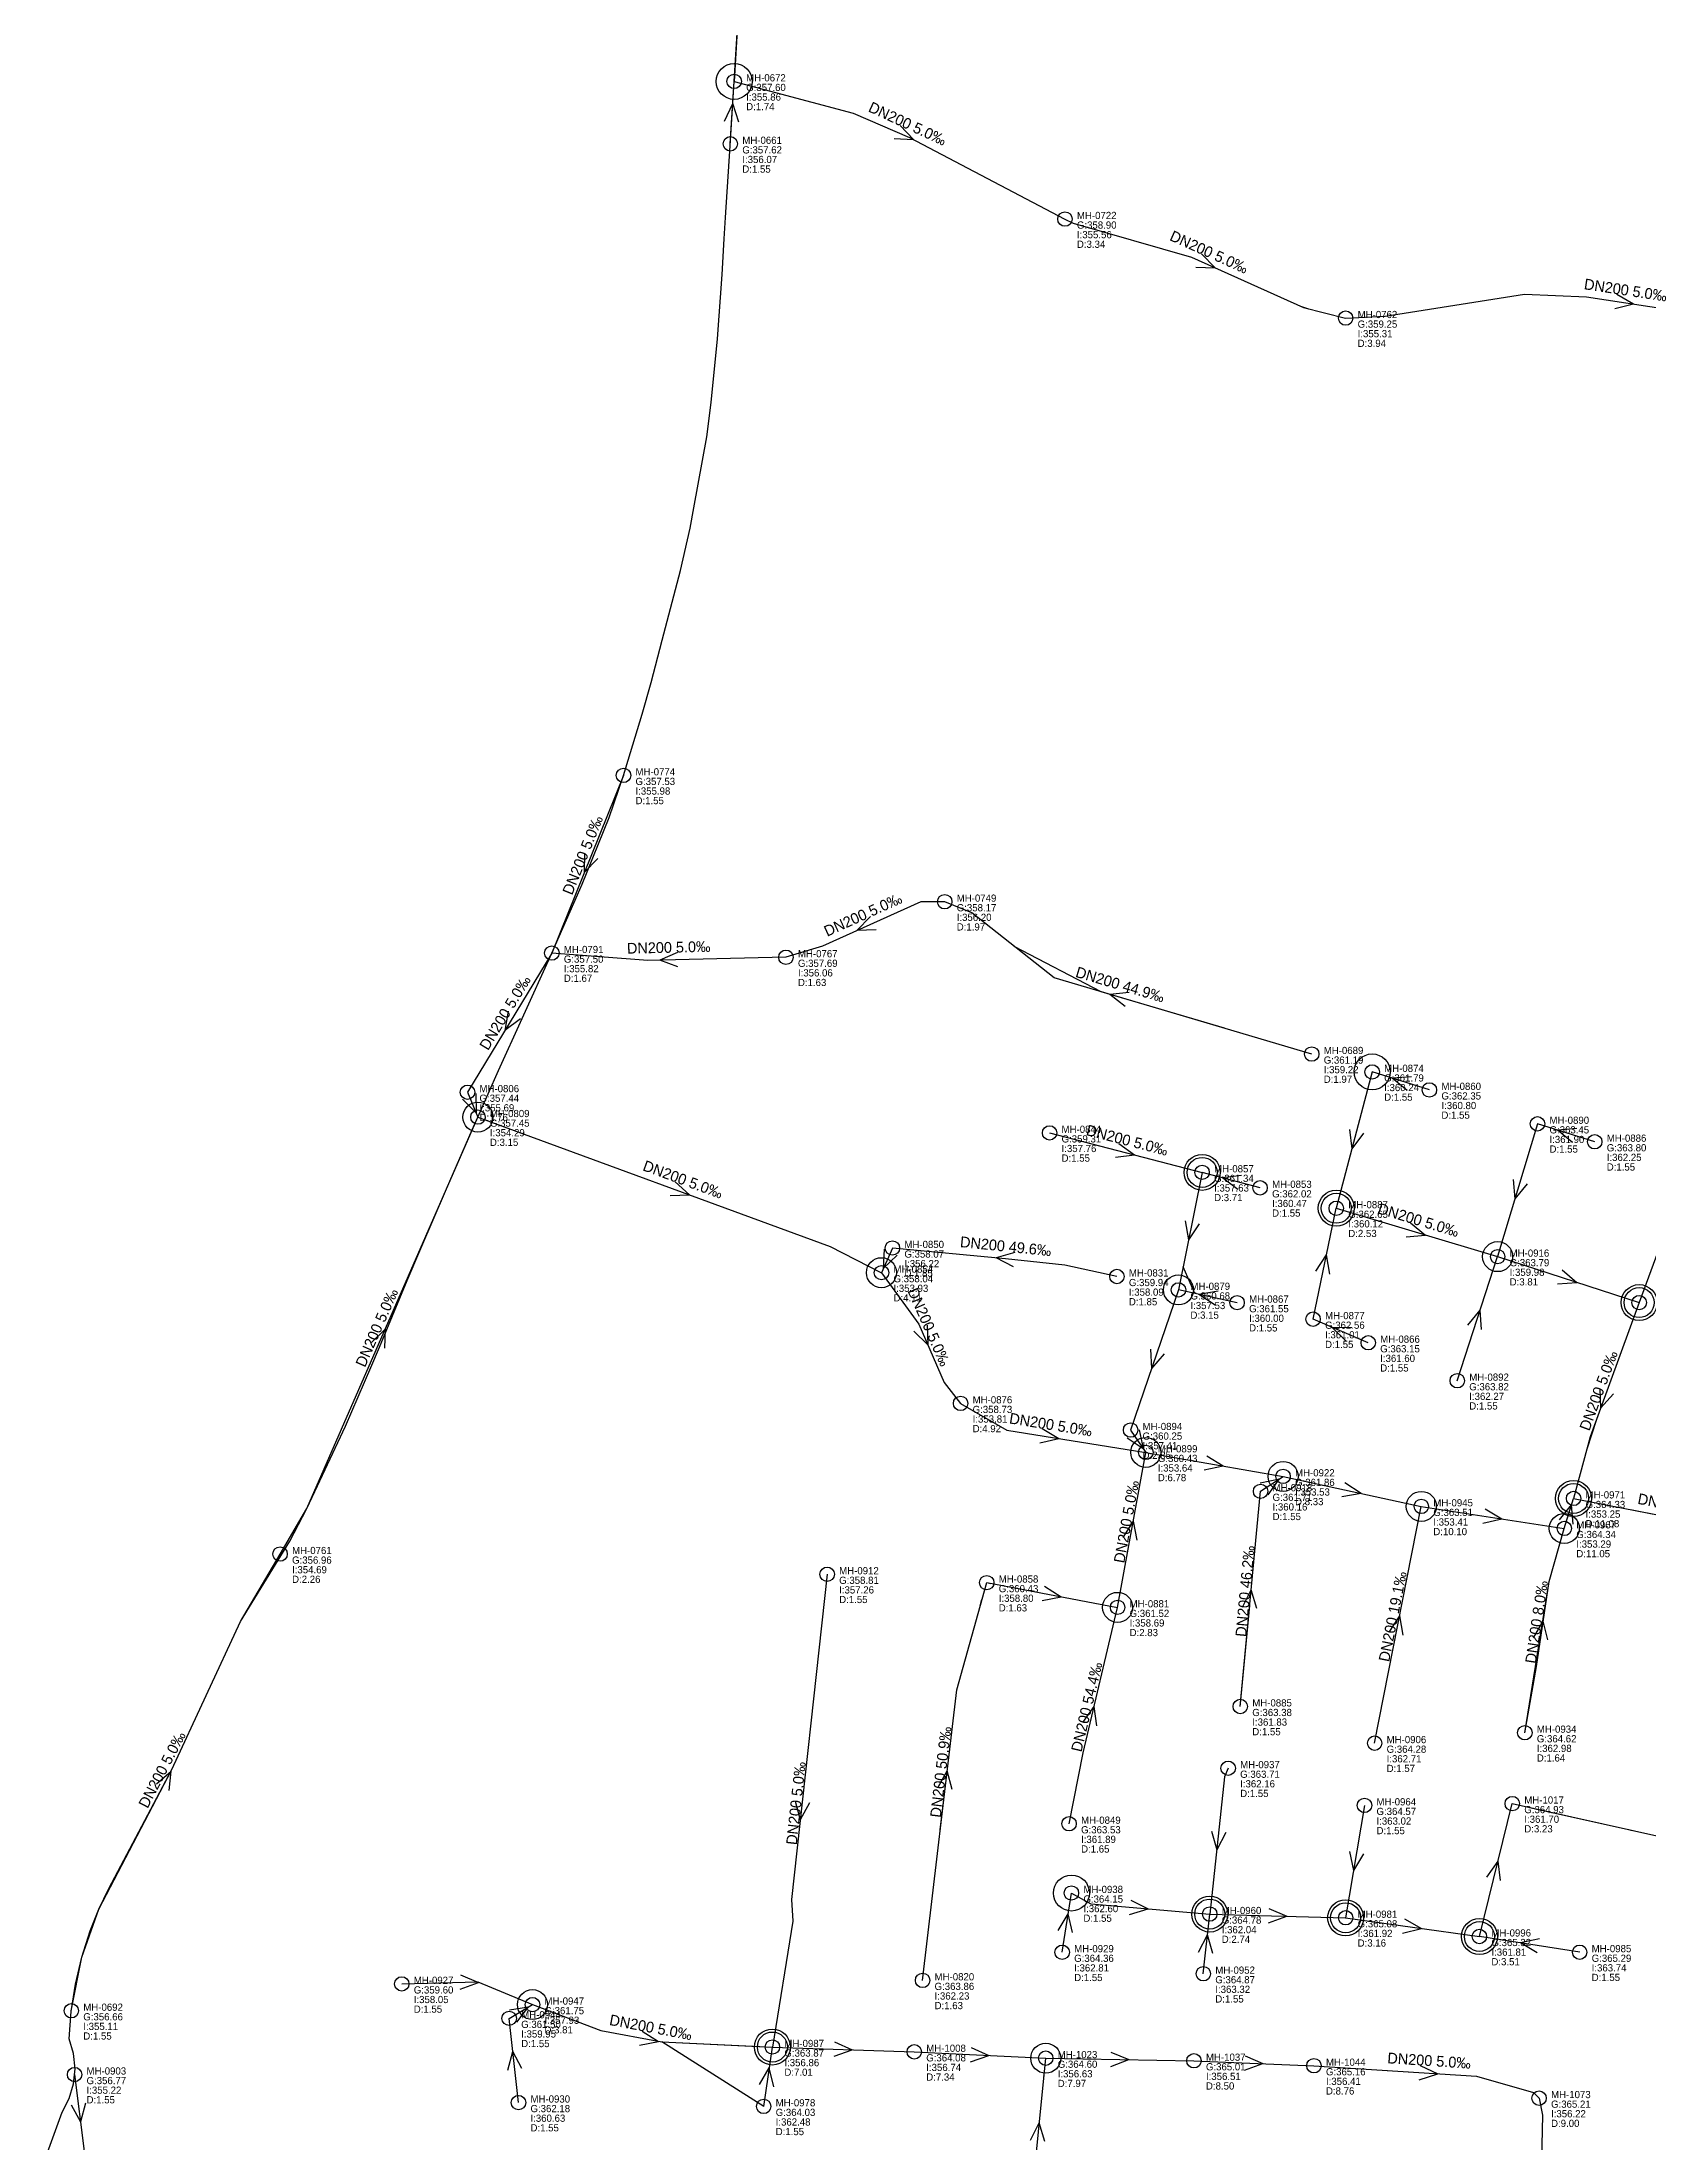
# Model space of a CAD drawing. Header units: metres. Extents: x 449901 to 451990, y 2566737 to 2570846.
# Drawn here: x 449942.9 to 450210.7, y 2568973.8 to 2569323.8 of the extents above; entities that cross this region are included whole.
import ezdxf
from ezdxf.enums import TextEntityAlignment as Align

# ---------------------------------------------------------------- set-up
doc = ezdxf.new("R2010")
doc.units = ezdxf.units.M
for name, color, linetype in [('SEW-CATCHMENT', 4, 'Continuous'), ('SEW-DROP', 6, 'Continuous'), ('SEW-LABEL', 2, 'Continuous'), ('SEW-MH', 7, 'Continuous'), ('SEW-MH-LABEL', 8, 'Continuous'), ('SEW-PIPE-DN200', 3, 'Continuous'), ('SEW-RIDER', 8, 'Continuous'), ('SEW-SWEPT-CH', 6, 'Continuous')]:
    doc.layers.add(name, color=color, linetype=linetype)

msp = doc.modelspace()

# ---------------------------------------------------------------- linework, layer by layer
at = {"layer": 'SEW-CATCHMENT'}
msp.add_lwpolyline([(449942.95, 2568969.59), (449946.28, 2568978.78), (449947.48, 2568981.02), (449948.22, 2568983.46), (449948.47, 2568985.99), (449948.22, 2568988.52), (449947.48, 2568990.96), (449947.82, 2568995.55), (449948.51, 2569000.11), (449949.57, 2569004.6), (449950.97, 2569008.99), (449952.41, 2569012.57), (449954.08, 2569016.04), (449964.6, 2569035.87), (449976.05, 2569060.53), (449977.99, 2569063.7), (449984.24, 2569073.94), (449987.08, 2569079.4), (449988.4, 2569082.22), (449993.5, 2569093.08), (449997.75, 2569102.89), (449999.17, 2569106.29), (450003.81, 2569117.35), (450006.09, 2569122.73), (450010.34, 2569132.63), (450014.65, 2569142.5), (450015.59, 2569144.61), (450019.03, 2569152.35), (450022.95, 2569161.04), (450027.91, 2569171.95), (450032.2, 2569181.63), (450032.94, 2569183.45), (450037.44, 2569194.57), (450039.85, 2569201.56), (450042.95, 2569211.77), (450044.44, 2569217.06), (450046.3, 2569224.09), (450049.35, 2569235.7), (450050.96, 2569242.78), (450051.57, 2569246.16), (450053.71, 2569257.97), (450054.46, 2569263.73), (450055.51, 2569274.35), (450056.28, 2569285.03), (450056.65, 2569291), (450056.87, 2569294.53), (450057.63, 2569306.5), (450058.29, 2569317.23), (450058.95, 2569327.96)], dxfattribs=at)
at = {"layer": 'SEW-DROP'}
for centre in [(450015.59, 2569144.61), (450136.27, 2569135.4), (450158.63, 2569129.42), (450082.84, 2569118.68), (450185.52, 2569121.35), (450185.52, 2569121.35), (450132.33, 2569115.81), (450209.1, 2569113.69), (450126.89, 2569088.73), (450126.89, 2569088.73), (450149.76, 2569084.73), (450172.8, 2569079.73), (450198.17, 2569081.05), (450196.63, 2569076.05), (450122.19, 2569062.9), (450137.54, 2569011.78), (450160.19, 2569011.16), (450182.48, 2569008.04), (450024.68, 2568996.69), (450064.66, 2568989.62), (450064.66, 2568989.62), (450110.21, 2568987.76)]:
    msp.add_circle(centre, 2.5, dxfattribs=at)
at = {"layer": 'SEW-LABEL'}
for p, q in [((450056.68, 2569310.6), (450058.06, 2569313.52)), ((450059.08, 2569310.46), (450058.06, 2569313.52)), ((450085.96, 2569309.89), (450088.18, 2569307.54)), ((450084.95, 2569307.71), (450088.18, 2569307.54)), ((450136.19, 2569288.48), (450138.44, 2569286.15)), ((450135.21, 2569286.28), (450138.44, 2569286.15)), ((450205.39, 2569281.78), (450208.18, 2569280.14)), ((450205.03, 2569279.4), (450208.18, 2569280.14)), ((450033.33, 2569188.59), (450033.32, 2569185.36)), ((450035.55, 2569187.69), (450033.32, 2569185.36)), ((450080.99, 2569178.03), (450078.75, 2569175.7)), ((450081.98, 2569175.84), (450078.75, 2569175.7)), ((450048.87, 2569172.04), (450045.9, 2569170.77)), ((450048.92, 2569169.64), (450045.9, 2569170.77)), ((450124.14, 2569165.37), (450120.92, 2569165.07)), ((450123.45, 2569163.06), (450120.92, 2569165.07)), ((450020.63, 2569162.26), (450020.1, 2569159.07)), ((450022.68, 2569161.01), (450020.1, 2569159.07)), ((450015.24, 2569148.53), (450015.3, 2569145.3)), ((450171.17, 2569151.34), (450167.95, 2569151.09)), ((450170.45, 2569149.05), (450167.95, 2569151.09)), ((450013.03, 2569147.6), (450015.3, 2569145.3)), ((450160.84, 2569142.53), (450161.24, 2569139.33)), ((450163.16, 2569141.92), (450161.24, 2569139.33)), ((450198.72, 2569142.69), (450195.5, 2569142.44)), ((450198, 2569140.4), (450195.5, 2569142.44)), ((450121.81, 2569137.91), (450125.01, 2569138.31)), ((450122.41, 2569140.23), (450125.01, 2569138.31)), ((450142.86, 2569134.88), (450139.65, 2569134.49)), ((450142.24, 2569132.56), (450139.65, 2569134.49)), ((450047.63, 2569131.57), (450050.86, 2569131.66)), ((450048.46, 2569133.82), (450050.86, 2569131.66)), ((450188.12, 2569134.2), (450188.41, 2569130.98)), ((450190.42, 2569133.51), (450188.41, 2569130.98)), ((450133.42, 2569127.31), (450134.01, 2569124.13)), ((450135.77, 2569126.84), (450134.01, 2569124.13)), ((450170.29, 2569124.67), (450173.51, 2569124.95)), ((450170.98, 2569126.97), (450173.51, 2569124.95)), ((450083.26, 2569122.59), (450083.14, 2569119.36)), ((450085.46, 2569121.62), (450083.14, 2569119.36)), ((450105.07, 2569122.03), (450101.96, 2569121.14)), ((450104.83, 2569119.64), (450101.96, 2569121.14)), ((450155.21, 2569118.95), (450157, 2569121.64)), ((450157.56, 2569118.46), (450157, 2569121.64)), ((450195.51, 2569116.84), (450198.73, 2569117.06)), ((450196.25, 2569119.13), (450198.73, 2569117.06)), ((450138.94, 2569115.6), (450135.75, 2569115.06)), ((450138.43, 2569113.25), (450135.75, 2569115.06)), ((450180.55, 2569109.96), (450182.62, 2569112.44)), ((450182.83, 2569109.21), (450182.62, 2569112.44)), ((449997.86, 2569107.07), (450000.17, 2569109.34)), ((450000.06, 2569106.11), (450000.17, 2569109.34)), ((450088.23, 2569108.95), (450090.54, 2569106.68)), ((450090.43, 2569109.91), (450090.54, 2569106.68)), ((450160.26, 2569107.27), (450157.97, 2569109.55)), ((450161.2, 2569109.48), (450157.97, 2569109.55)), ((450127.69, 2569105.93), (450127.86, 2569102.71)), ((450129.96, 2569105.16), (450127.86, 2569102.71)), ((450202.57, 2569099.34), (450202.67, 2569096.11)), ((450204.82, 2569098.51), (450202.67, 2569096.11)), ((450109.62, 2569092.69), (450112.39, 2569091.04)), ((450125.76, 2569092.5), (450126.47, 2569089.35)), ((450109.24, 2569090.32), (450112.39, 2569091.04)), ((450123.78, 2569091.15), (450126.47, 2569089.35)), ((450136.64, 2569085.81), (450139.8, 2569086.47)), ((450137.05, 2569088.17), (450139.8, 2569086.47)), ((450145.97, 2569083.65), (450149.14, 2569084.31)), ((450147.3, 2569081.65), (450149.14, 2569084.31)), ((450160.07, 2569083.72), (450162.75, 2569081.91)), ((450159.56, 2569081.38), (450162.75, 2569081.91)), ((450183.42, 2569079.31), (450186.2, 2569077.66)), ((450195.81, 2569077.47), (450197.84, 2569079.98)), ((450198.1, 2569076.76), (450197.84, 2569079.98)), ((450123.09, 2569074.55), (450124.81, 2569077.29)), ((450125.45, 2569074.12), (450124.81, 2569077.29)), ((450183.05, 2569076.93), (450186.2, 2569077.66)), ((450109.59, 2569064.06), (450112.76, 2569064.68)), ((450110.03, 2569066.42), (450112.76, 2569064.68)), ((450142.98, 2569062.93), (450144.46, 2569065.8)), ((450145.37, 2569062.7), (450144.46, 2569065.8)), ((450167.44, 2569058.76), (450169.2, 2569061.47)), ((450169.8, 2569058.29), (450169.2, 2569061.47)), ((450191.49, 2569057.82), (450193.12, 2569060.61)), ((450193.87, 2569057.47), (450193.12, 2569060.61)), ((450116.41, 2569043.73), (450118.27, 2569046.37)), ((450118.75, 2569043.18), (450118.27, 2569046.37)), ((449962, 2569033.48), (449964.45, 2569035.58)), ((449964.13, 2569032.37), (449964.45, 2569035.58)), ((450092.24, 2569032.81), (450093.78, 2569035.65)), ((450094.62, 2569032.53), (450093.78, 2569035.65)), ((450068.45, 2569030.57), (450069.31, 2569027.46)), ((450070.83, 2569030.31), (450069.31, 2569027.46)), ((450137.83, 2569025.61), (450138.7, 2569022.5)), ((450140.21, 2569025.35), (450138.7, 2569022.5)), ((450160.83, 2569022.2), (450161.52, 2569019.05)), ((450163.19, 2569021.81), (450161.52, 2569019.05)), ((450183.69, 2569017.94), (450185.58, 2569020.57)), ((450186.02, 2569017.37), (450185.58, 2569020.57)), ((450124.18, 2569011.71), (450127.28, 2569012.65)), ((450124.39, 2569014.1), (450127.28, 2569012.65)), ((450147.4, 2569012.71), (450150.37, 2569011.43)), ((450112.31, 2569009.05), (450113.95, 2569011.83)), ((450114.68, 2569008.69), (450113.95, 2569011.83)), ((450147.34, 2569010.31), (450150.37, 2569011.43)), ((450169.68, 2569008.62), (450172.82, 2569009.39)), ((450170.02, 2569010.99), (450172.82, 2569009.39)), ((450135.66, 2569005.45), (450137.17, 2569008.3)), ((450138.04, 2569005.19), (450137.17, 2569008.3)), ((450192.5, 2569007.68), (450189.35, 2569006.96)), ((450192.13, 2569005.31), (450189.35, 2569006.96)), ((450012.7, 2569001.67), (450015.66, 2569000.37)), ((450012.62, 2568999.27), (450015.66, 2569000.37)), ((450020.84, 2568995.82), (450024.03, 2568996.31)), ((450022.06, 2568993.75), (450024.03, 2568996.31)), ((450042.98, 2568992.29), (450045.7, 2568990.56)), ((450020.55, 2568985.76), (450021.41, 2568988.87)), ((450022.93, 2568986.02), (450021.41, 2568988.87)), ((450042.53, 2568989.93), (450045.7, 2568990.56)), ((450074.94, 2568988.07), (450077.98, 2568989.17)), ((450075.02, 2568990.47), (450077.98, 2568989.17)), ((450097.7, 2568987.16), (450100.75, 2568988.21)), ((450097.81, 2568989.56), (450100.75, 2568988.21)), ((450121.04, 2568986.37), (450124.06, 2568987.52)), ((450121.08, 2568988.77), (450124.06, 2568987.52)), ((450143.46, 2568988.18), (450146.41, 2568986.86)), ((450062.53, 2568983.36), (450064.15, 2568986.16)), ((450064.91, 2568983.01), (450064.15, 2568986.16)), ((450143.36, 2568985.78), (450146.41, 2568986.86)), ((450172.46, 2568984.16), (450175.53, 2568985.16)), ((450172.62, 2568986.55), (450175.53, 2568985.16)), ((449947.81, 2568979.98), (449949.38, 2568977.16)), ((449950.19, 2568980.29), (449949.38, 2568977.16)), ((450107.65, 2568974.12), (450109.14, 2568976.99)), ((450110.04, 2568973.88), (450109.14, 2568976.99))]:
    msp.add_line(p, q, dxfattribs=at)
at = {"layer": 'SEW-MH'}
for centre in [(450058.29, 2569317.23), (450057.65, 2569306.82), (450113.41, 2569294.29), (450160.19, 2569277.78), (450039.85, 2569201.56), (450093.38, 2569180.51), (450027.91, 2569171.95), (450066.92, 2569171.25), (450154.54, 2569155.12), (450164.61, 2569152.14), (450013.85, 2569148.76), (450174.15, 2569149.14), (450015.59, 2569144.61), (450110.85, 2569141.98), (450192.16, 2569143.49), (450201.7, 2569140.5), (450136.27, 2569135.4), (450145.93, 2569132.82), (450158.63, 2569129.42), (450084.66, 2569122.79), (450185.52, 2569121.35), (450082.84, 2569118.68), (450122.07, 2569118.04), (450132.33, 2569115.81), (450142.1, 2569113.68), (450209.1, 2569113.69), (450154.76, 2569110.93), (450163.95, 2569107), (450178.79, 2569100.67), (450096.03, 2569096.89), (450124.35, 2569092.45), (450126.89, 2569088.73), (450149.76, 2569084.73), (450146.01, 2569082.24), (450198.17, 2569081.05), (450172.8, 2569079.73), (450196.63, 2569076.05), (449982.62, 2569071.78), (450073.79, 2569068.41), (450100.38, 2569067.02), (450122.19, 2569062.9), (450142.63, 2569046.38), (450165.02, 2569040.26), (450190.05, 2569042), (450140.61, 2569036.09), (450163.33, 2569029.89), (450187.96, 2569030.19), (450114.1, 2569026.83), (450114.49, 2569015.29), (450137.54, 2569011.78), (450160.19, 2569011.16), (450182.48, 2569008.04), (450112.95, 2569005.41), (450199.19, 2569005.42), (450089.69, 2569000.73), (450136.47, 2569001.84), (450002.9, 2569000.14), (449947.83, 2568995.66), (450020.8, 2568994.4), (450024.68, 2568996.69), (450064.66, 2568989.62), (450088.3, 2568988.82), (450110.21, 2568987.76), (450134.91, 2568987.33), (450154.91, 2568986.5), (449948.37, 2568985.03), (450022.35, 2568980.36), (450063.21, 2568979.73), (450192.42, 2568981.1)]:
    msp.add_circle(centre, 1.2, dxfattribs=at)
at = {"layer": 'SEW-PIPE-DN200'}
for points in [[(450060.11, 2569348.49), (450058.29, 2569317.23)], [(450057.65, 2569306.82), (450058.29, 2569317.23)], [(450058.29, 2569317.23), (450078.1, 2569311.94), (450087.52, 2569307.86), (450113.41, 2569294.29)], [(450113.41, 2569294.29), (450114.78, 2569293.58), (450134.5, 2569287.92), (450153.19, 2569279.55), (450160.19, 2569277.78), (450160.19, 2569277.78)], [(450160.19, 2569277.78), (450166.76, 2569278.09), (450189.99, 2569281.75), (450200.31, 2569281.33), (450214.14, 2569279.24), (450253.22, 2569274.6)], [(450039.85, 2569201.56), (450027.91, 2569171.95)], [(450093.38, 2569180.51), (450093.38, 2569180.51), (450089.41, 2569180.51), (450073.01, 2569173.1), (450066.92, 2569171.25), (450066.92, 2569171.25)], [(450154.54, 2569155.12), (450111.64, 2569167.81), (450097.88, 2569178.66), (450093.38, 2569180.51)], [(450027.91, 2569171.95), (450013.85, 2569148.76)], [(450066.92, 2569171.25), (450043.91, 2569170.72), (450027.91, 2569171.95)], [(450164.61, 2569152.14), (450158.63, 2569129.42)], [(450174.15, 2569149.14), (450164.61, 2569152.14)], [(450013.85, 2569148.76), (450015.59, 2569144.61)], [(449982.62, 2569071.78), (449987.08, 2569079.4), (450015.59, 2569144.61)], [(450015.59, 2569144.61), (450074.28, 2569123.07), (450082.84, 2569118.68)], [(450110.85, 2569141.98), (450136.27, 2569135.4)], [(450192.16, 2569143.49), (450185.52, 2569121.35)], [(450201.7, 2569140.5), (450192.16, 2569143.49)], [(450136.27, 2569135.4), (450132.33, 2569115.81)], [(450145.93, 2569132.82), (450136.27, 2569135.4)], [(450216.73, 2569134.36), (450209.1, 2569113.69)], [(450154.76, 2569110.93), (450158.63, 2569129.42)], [(450158.63, 2569129.42), (450185.52, 2569121.35)], [(450084.66, 2569122.79), (450082.84, 2569118.68)], [(450122.07, 2569118.04), (450113.41, 2569119.92), (450103.48, 2569120.98), (450084.66, 2569122.79)], [(450178.79, 2569100.67), (450185.52, 2569121.35)], [(450185.52, 2569121.35), (450209.1, 2569113.69)], [(450082.84, 2569118.68), (450089.05, 2569110.08), (450093.3, 2569100.37), (450096.03, 2569096.89), (450096.03, 2569096.89)], [(450132.33, 2569115.81), (450124.35, 2569092.45)], [(450142.1, 2569113.68), (450132.33, 2569115.81)], [(450209.1, 2569113.69), (450200.91, 2569091.31), (450198.17, 2569081.05)], [(450163.95, 2569107), (450154.76, 2569110.93)], [(450096.03, 2569096.89), (450103.73, 2569092.41), (450126.89, 2569088.73)], [(450124.35, 2569092.45), (450126.89, 2569088.73)], [(450122.19, 2569062.9), (450126.89, 2569088.73)], [(450126.89, 2569088.73), (450149.76, 2569084.73)], [(450142.63, 2569046.38), (450146.01, 2569082.24)], [(450146.01, 2569082.24), (450149.76, 2569084.73)], [(450149.76, 2569084.73), (450172.8, 2569079.73)], [(450165.02, 2569040.26), (450172.8, 2569079.73)], [(450172.8, 2569079.73), (450196.63, 2569076.05)], [(450196.63, 2569076.05), (450198.17, 2569081.05)], [(450198.17, 2569081.05), (450232.97, 2569074.24)], [(450190.05, 2569042), (450192, 2569053.04), (450194.11, 2569067.23), (450196.63, 2569076.05)], [(449947.83, 2568995.66), (449949.57, 2569004.6), (449952.41, 2569012.57), (449964.6, 2569035.87), (449976.05, 2569060.53), (449982.62, 2569071.78)], [(450073.79, 2569068.41), (450067.87, 2569014.22), (450068.08, 2569010.62), (450064.66, 2568989.62)], [(450089.69, 2569000.73), (450095.37, 2569049.17), (450100.38, 2569067.02)], [(450100.38, 2569067.02), (450100.38, 2569067.02), (450122.19, 2569062.9)], [(450114.1, 2569026.83), (450116.44, 2569038.68), (450122.19, 2569062.9)], [(450140.61, 2569036.09), (450140, 2569034.64), (450137.54, 2569011.78)], [(450163.33, 2569029.89), (450160.19, 2569011.16)], [(450182.48, 2569008.04), (450187.96, 2569030.19)], [(450187.96, 2569030.19), (450248.62, 2569016.65)], [(450112.95, 2569005.41), (450114.49, 2569015.29)], [(450114.49, 2569015.29), (450117.7, 2569013.46), (450137.54, 2569011.78)], [(450136.47, 2569001.84), (450137.54, 2569011.78)], [(450137.54, 2569011.78), (450160.19, 2569011.16)], [(450160.19, 2569011.16), (450182.48, 2569008.04)], [(450199.19, 2569005.42), (450182.48, 2569008.04)], [(450002.9, 2569000.14), (450015.6, 2569000.46), (450024.68, 2568996.69)], [(450020.8, 2568994.4), (450024.68, 2568996.69)], [(450024.68, 2568996.69), (450036.08, 2568992.36), (450046.24, 2568990.46), (450064.66, 2568989.62)], [(450022.35, 2568980.36), (450020.8, 2568994.4)], [(450063.21, 2568979.73), (450064.66, 2568989.62)], [(450064.66, 2568989.62), (450088.3, 2568988.82)], [(450088.3, 2568988.82), (450110.21, 2568987.76)], [(450107.78, 2568963.23), (450110.21, 2568987.76)], [(450110.21, 2568987.76), (450134.91, 2568987.33)], [(449948.37, 2568985.03), (449950, 2568972.27)], [(450134.91, 2568987.33), (450154.91, 2568986.5)], [(450154.91, 2568986.5), (450181.97, 2568984.74), (450191.49, 2568982.04), (450192.42, 2568981.1)], [(450192.42, 2568981.1), (450192.42, 2568981.1), (450193.01, 2568978.25), (450192.62, 2568960.7)]]:
    msp.add_lwpolyline(points, dxfattribs=at)
at = {"layer": 'SEW-RIDER'}
for points in [[(450152.86, 2569279.7), (450153.99, 2569279.35)], [(450140, 2569159.42), (450119.43, 2569165.51), (450104.97, 2569173.07)], [(450174.15, 2569149.14), (450167.27, 2569151.3)], [(450135.04, 2569115.22), (450133.11, 2569119.66)], [(450201.91, 2569094.05), (450200.37, 2569089.29)], [(450207.95, 2569079.14), (450231.57, 2569074.51)], [(450100.38, 2569067.02), (450101.08, 2569066.89)], [(450190.05, 2569042), (450194.11, 2569067.23)], [(450099.3, 2569063.17), (450099.59, 2569064.2)], [(450142.63, 2569046.38), (450142.67, 2569046.86), (450144.21, 2569063.19)], [(450092.63, 2569025.82), (450093.6, 2569034.11), (450095.37, 2569049.17)], [(450190.84, 2569029.54), (450207.34, 2569025.86), (450207.96, 2569025.72)], [(450002.9, 2569000.14), (450015.6, 2569000.46)], [(450063.21, 2568979.73), (450046.24, 2568990.46), (450062.55, 2568989.72)], [(450109.92, 2568984.77), (450109.94, 2568985.01)], [(450166.29, 2568985.76), (450181.97, 2568984.74)]]:
    msp.add_lwpolyline(points, dxfattribs=at)
at = {"layer": 'SEW-SWEPT-CH'}
for centre in [(450058.29, 2569317.23), (450164.61, 2569152.14), (450136.27, 2569135.4), (450158.63, 2569129.42), (450209.1, 2569113.69), (450198.17, 2569081.05), (450114.49, 2569015.29), (450137.54, 2569011.78), (450160.19, 2569011.16), (450182.48, 2569008.04), (450064.66, 2568989.62)]:
    msp.add_circle(centre, 3, dxfattribs=at)

# ---------------------------------------------------------------- texts
at = {"layer": 'SEW-LABEL'}
for s, rotation, p in [('DN200 5.0‰', -24.713, (450086.82, 2569309.37)), ('DN200 5.0‰', -24.1054, (450137.07, 2569287.97)), ('DN200 5.0‰', -8.5789, (450206.7, 2569281.57)), ('DN200 5.0‰', 68.0412, (450033.88, 2569187.95)), ('DN200 5.0‰', 24.3047, (450080.12, 2569177.52)), ('DN200 5.0‰', 1.3172, (450047.4, 2569172)), ('DN200 44.9‰', 343.5149, (450122.36, 2569165.84)), ('DN200 5.0‰', 58.7639, (450020.88, 2569161.55)), ('DN200 5.0‰', -14.5205, (450123.56, 2569139.89)), ('DN200 5.0‰', -20.1584, (450049.45, 2569133.38)), ('DN200 5.0‰', -16.7067, (450172.07, 2569126.59)), ('DN200 49.6‰', 354.2182, (450103.45, 2569122.19)), ('DN200 5.0‰', 66.3811, (449999.56, 2569109.16)), ('DN200 5.0‰', -66.3362, (450089.94, 2569109.26)), ('DN200 5.0‰', 69.9077, (450203.18, 2569098.72)), ('DN200 5.0‰', -9.0328, (450110.91, 2569092.47)), ('DN200 5.0‰', 79.6868, (450124.54, 2569077.02)), ('DN200 5.0‰', -11.0836, (450215.57, 2569078.84)), ('DN200 46.2‰', 84.6064, (450144.32, 2569065.51)), ('DN200 19.1‰', 78.8486, (450168.91, 2569061.2)), ('DN200 8.0‰', 81.5108, (450192.9, 2569060.33)), ('DN200 54.4‰', 76.6591, (450117.92, 2569046.11)), ('DN200 5.0‰', 62.5073, (449963.75, 2569035.45)), ('DN200 50.9‰', 83.3195, (450093.61, 2569035.36)), ('DN200 5.0‰', 83.7579, (450069.48, 2569030.15)), ('DN200 5.0‰', -10.6201, (450044.23, 2568992.03)), ('DN200 5.0‰', -3.7262, (450174.04, 2568986.46))]:
    msp.add_text(s, height=1.8, rotation=rotation, dxfattribs=at).set_placement(p, align=Align.CENTER)
at = {"layer": 'SEW-MH-LABEL'}
for s, p in [('G:357.60', (450060.29, 2569315.63)), ('MH-0672', (450060.29, 2569317.23)), ('D:1.74', (450060.29, 2569312.43)), ('I:355.86', (450060.29, 2569314.03)), ('G:357.62', (450059.65, 2569305.22)), ('MH-0661', (450059.65, 2569306.82)), ('D:1.55', (450059.65, 2569302.02)), ('I:356.07', (450059.65, 2569303.62)), ('MH-0722', (450115.41, 2569294.29)), ('G:358.90', (450115.41, 2569292.69)), ('I:355.56', (450115.41, 2569291.09)), ('D:3.34', (450115.41, 2569289.49)), ('MH-0762', (450162.19, 2569277.78)), ('G:359.25', (450162.19, 2569276.18)), ('I:355.31', (450162.19, 2569274.58)), ('D:3.94', (450162.19, 2569272.98)), ('G:357.53', (450041.85, 2569199.96)), ('MH-0774', (450041.85, 2569201.56)), ('D:1.55', (450041.85, 2569196.76)), ('I:355.98', (450041.85, 2569198.36)), ('G:358.17', (450095.38, 2569178.91)), ('MH-0749', (450095.38, 2569180.51)), ('D:1.97', (450095.38, 2569175.71)), ('I:356.20', (450095.38, 2569177.31)), ('MH-0791', (450029.91, 2569171.95)), ('G:357.50', (450029.91, 2569170.35)), ('I:355.82', (450029.91, 2569168.75)), ('G:357.69', (450068.92, 2569169.65)), ('MH-0767', (450068.92, 2569171.25)), ('D:1.67', (450029.91, 2569167.15)), ('D:1.63', (450068.92, 2569166.45)), ('I:356.06', (450068.92, 2569168.05)), ('MH-0689', (450156.54, 2569155.12)), ('G:361.19', (450156.54, 2569153.52)), ('I:359.22', (450156.54, 2569151.92)), ('MH-0874', (450166.61, 2569152.14)), ('MH-0806', (450015.85, 2569148.76)), ('D:1.97', (450156.54, 2569150.32)), ('G:361.79', (450166.61, 2569150.54)), ('D:1.55', (450166.61, 2569147.34)), ('I:360.24', (450166.61, 2569148.94)), ('G:362.35', (450176.15, 2569147.54)), ('MH-0860', (450176.15, 2569149.14)), ('G:357.44', (450015.85, 2569147.16)), ('D:1.76', (450015.85, 2569143.96)), ('I:355.69', (450015.85, 2569145.56)), ('MH-0809', (450017.59, 2569144.61)), ('D:1.55', (450176.15, 2569144.34)), ('I:360.80', (450176.15, 2569145.94)), ('G:357.45', (450017.59, 2569143.01)), ('I:354.29', (450017.59, 2569141.41)), ('G:359.31', (450112.85, 2569140.38)), ('MH-0844', (450112.85, 2569141.98)), ('G:363.45', (450194.16, 2569141.89)), ('MH-0890', (450194.16, 2569143.49)), ('I:361.90', (450194.16, 2569140.29)), ('MH-0886', (450203.7, 2569140.5)), ('D:3.15', (450017.59, 2569139.81)), ('D:1.55', (450112.85, 2569137.18)), ('I:357.76', (450112.85, 2569138.78)), ('D:1.55', (450194.16, 2569138.69)), ('G:363.80', (450203.7, 2569138.9)), ('I:362.25', (450203.7, 2569137.3)), ('G:361.34', (450138.27, 2569133.8)), ('MH-0857', (450138.27, 2569135.4)), ('D:1.55', (450203.7, 2569135.7)), ('D:3.71', (450138.27, 2569130.6)), ('I:357.63', (450138.27, 2569132.2)), ('G:362.02', (450147.93, 2569131.22)), ('MH-0853', (450147.93, 2569132.82)), ('D:1.55', (450147.93, 2569128.02)), ('I:360.47', (450147.93, 2569129.62)), ('G:362.65', (450160.63, 2569127.82)), ('MH-0887', (450160.63, 2569129.42)), ('MH-0850', (450086.66, 2569122.79)), ('D:2.53', (450160.63, 2569124.62)), ('I:360.12', (450160.63, 2569126.22)), ('G:358.07', (450086.66, 2569121.19)), ('I:356.22', (450086.66, 2569119.59)), ('G:363.79', (450187.52, 2569119.75)), ('MH-0916', (450187.52, 2569121.35)), ('G:358.04', (450084.84, 2569117.08)), ('MH-0854', (450084.84, 2569118.68)), ('D:1.85', (450086.66, 2569117.99)), ('G:359.94', (450124.07, 2569116.44)), ('MH-0831', (450124.07, 2569118.04)), ('MH-0879', (450134.33, 2569115.81)), ('D:3.81', (450187.52, 2569116.55)), ('I:359.98', (450187.52, 2569118.15)), ('D:4.11', (450084.84, 2569113.88)), ('I:353.93', (450084.84, 2569115.48)), ('D:1.85', (450124.07, 2569113.24)), ('I:358.09', (450124.07, 2569114.84)), ('G:360.68', (450134.33, 2569114.21)), ('I:357.53', (450134.33, 2569112.61)), ('MH-0867', (450144.1, 2569113.68)), ('D:3.15', (450134.33, 2569111.01)), ('G:361.55', (450144.1, 2569112.08)), ('D:1.55', (450144.1, 2569108.88)), ('I:360.00', (450144.1, 2569110.48)), ('G:362.56', (450156.76, 2569109.33)), ('MH-0877', (450156.76, 2569110.93)), ('D:1.55', (450156.76, 2569106.13)), ('I:361.01', (450156.76, 2569107.73)), ('G:363.15', (450165.95, 2569105.4)), ('MH-0866', (450165.95, 2569107)), ('D:1.55', (450165.95, 2569102.2)), ('I:361.60', (450165.95, 2569103.8)), ('G:363.82', (450180.79, 2569099.07)), ('MH-0892', (450180.79, 2569100.67)), ('G:358.73', (450098.03, 2569095.29)), ('MH-0876', (450098.03, 2569096.89)), ('D:1.55', (450180.79, 2569095.87)), ('I:362.27', (450180.79, 2569097.47)), ('D:4.92', (450098.03, 2569092.09)), ('I:353.81', (450098.03, 2569093.69)), ('MH-0894', (450126.35, 2569092.45)), ('G:360.25', (450126.35, 2569090.85)), ('I:357.41', (450126.35, 2569089.25)), ('MH-0899', (450128.89, 2569088.73)), ('D:2.85', (450126.35, 2569087.65)), ('G:360.43', (450128.89, 2569087.13)), ('I:353.64', (450128.89, 2569085.53)), ('MH-0922', (450151.76, 2569084.73)), ('D:6.78', (450128.89, 2569083.93)), ('MH-0918', (450148.01, 2569082.24)), ('G:361.86', (450151.76, 2569083.13)), ('I:353.53', (450151.76, 2569081.53)), ('MH-0971', (450200.17, 2569081.05)), ('G:361.71', (450148.01, 2569080.64)), ('D:1.55', (450148.01, 2569077.44)), ('I:360.16', (450148.01, 2569079.04)), ('D:8.33', (450151.76, 2569079.93)), ('G:363.51', (450174.8, 2569078.13)), ('MH-0945', (450174.8, 2569079.73)), ('G:364.33', (450200.17, 2569079.45)), ('I:353.25', (450200.17, 2569077.85)), ('D:10.10', (450174.8, 2569074.93)), ('I:353.41', (450174.8, 2569076.53)), ('G:364.34', (450198.63, 2569074.45)), ('MH-0967', (450198.63, 2569076.05)), ('D:11.08', (450200.17, 2569076.25)), ('MH-0761', (449984.62, 2569071.78)), ('D:11.05', (450198.63, 2569071.25)), ('I:353.29', (450198.63, 2569072.85)), ('G:356.96', (449984.62, 2569070.18)), ('D:2.26', (449984.62, 2569066.98)), ('I:354.69', (449984.62, 2569068.58)), ('G:358.81', (450075.79, 2569066.81)), ('MH-0912', (450075.79, 2569068.41)), ('MH-0858', (450102.38, 2569067.02)), ('D:1.55', (450075.79, 2569063.61)), ('I:357.26', (450075.79, 2569065.21)), ('G:360.43', (450102.38, 2569065.42)), ('I:358.80', (450102.38, 2569063.82)), ('D:1.63', (450102.38, 2569062.22)), ('G:361.52', (450124.19, 2569061.3)), ('MH-0881', (450124.19, 2569062.9)), ('D:2.83', (450124.19, 2569058.1)), ('I:358.69', (450124.19, 2569059.7)), ('MH-0885', (450144.63, 2569046.38)), ('G:363.38', (450144.63, 2569044.78)), ('I:361.83', (450144.63, 2569043.18)), ('D:1.55', (450144.63, 2569041.58)), ('MH-0906', (450167.02, 2569040.26)), ('G:364.62', (450192.05, 2569040.4)), ('MH-0934', (450192.05, 2569042)), ('I:362.98', (450192.05, 2569038.8)), ('MH-0937', (450142.61, 2569036.09)), ('G:364.28', (450167.02, 2569038.66)), ('D:1.57', (450167.02, 2569035.46)), ('I:362.71', (450167.02, 2569037.06)), ('D:1.64', (450192.05, 2569037.2)), ('G:363.71', (450142.61, 2569034.49)), ('I:362.16', (450142.61, 2569032.89)), ('D:1.55', (450142.61, 2569031.29)), ('G:364.57', (450165.33, 2569028.29)), ('MH-0964', (450165.33, 2569029.89)), ('G:364.93', (450189.96, 2569028.59)), ('MH-1017', (450189.96, 2569030.19)), ('G:363.53', (450116.1, 2569025.23)), ('MH-0849', (450116.1, 2569026.83)), ('D:1.55', (450165.33, 2569025.09)), ('I:363.02', (450165.33, 2569026.69)), ('D:3.23', (450189.96, 2569025.39)), ('I:361.70', (450189.96, 2569026.99)), ('D:1.65', (450116.1, 2569022.03)), ('I:361.89', (450116.1, 2569023.63)), ('MH-0938', (450116.49, 2569015.29)), ('G:364.15', (450116.49, 2569013.69)), ('I:362.60', (450116.49, 2569012.09)), ('MH-0960', (450139.54, 2569011.78)), ('MH-0981', (450162.19, 2569011.16)), ('D:1.55', (450116.49, 2569010.49)), ('G:364.78', (450139.54, 2569010.18)), ('I:362.04', (450139.54, 2569008.58)), ('G:365.08', (450162.19, 2569009.56)), ('I:361.92', (450162.19, 2569007.96)), ('MH-0996', (450184.48, 2569008.04)), ('G:364.36', (450114.95, 2569003.81)), ('MH-0929', (450114.95, 2569005.41)), ('D:2.74', (450139.54, 2569006.98)), ('D:3.16', (450162.19, 2569006.36)), ('G:365.32', (450184.48, 2569006.44)), ('I:361.81', (450184.48, 2569004.84)), ('G:365.29', (450201.19, 2569003.82)), ('MH-0985', (450201.19, 2569005.42)), ('MH-0820', (450091.69, 2569000.73)), ('D:1.55', (450114.95, 2569000.61)), ('I:362.81', (450114.95, 2569002.21)), ('G:364.87', (450138.47, 2569000.24)), ('MH-0952', (450138.47, 2569001.84)), ('D:3.51', (450184.48, 2569003.24)), ('D:1.55', (450201.19, 2569000.62)), ('I:363.74', (450201.19, 2569002.22)), ('G:359.60', (450004.9, 2568998.54)), ('MH-0927', (450004.9, 2569000.14)), ('I:358.05', (450004.9, 2568996.94)), ('G:363.86', (450091.69, 2568999.13)), ('I:362.23', (450091.69, 2568997.53)), ('D:1.55', (450138.47, 2568997.04)), ('I:363.32', (450138.47, 2568998.64)), ('G:356.66', (449949.83, 2568994.06)), ('MH-0692', (449949.83, 2568995.66)), ('D:1.55', (450004.9, 2568995.34)), ('MH-0944', (450022.8, 2568994.4)), ('G:361.75', (450026.68, 2568995.09)), ('MH-0947', (450026.68, 2568996.69)), ('I:357.93', (450026.68, 2568993.49)), ('D:1.63', (450091.69, 2568995.93)), ('D:1.55', (449949.83, 2568990.86)), ('I:355.11', (449949.83, 2568992.46)), ('G:361.50', (450022.8, 2568992.8)), ('I:359.95', (450022.8, 2568991.2)), ('D:3.81', (450026.68, 2568991.89)), ('D:1.55', (450022.8, 2568989.6)), ('G:363.87', (450066.66, 2568988.02)), ('MH-0987', (450066.66, 2568989.62)), ('I:356.86', (450066.66, 2568986.42)), ('G:364.08', (450090.3, 2568987.22)), ('MH-1008', (450090.3, 2568988.82)), ('MH-1023', (450112.21, 2568987.76)), ('MH-1037', (450136.91, 2568987.33)), ('MH-1044', (450156.91, 2568986.5)), ('G:356.77', (449950.37, 2568983.43)), ('MH-0903', (449950.37, 2568985.03)), ('D:7.01', (450066.66, 2568984.82)), ('D:7.34', (450090.3, 2568984.02)), ('I:356.74', (450090.3, 2568985.62)), ('G:364.60', (450112.21, 2568986.16)), ('D:7.97', (450112.21, 2568982.96)), ('I:356.63', (450112.21, 2568984.56)), ('G:365.01', (450136.91, 2568985.73)), ('I:356.51', (450136.91, 2568984.13)), ('G:365.16', (450156.91, 2568984.9)), ('I:356.41', (450156.91, 2568983.3)), ('D:1.55', (449950.37, 2568980.23)), ('I:355.22', (449950.37, 2568981.83)), ('MH-0930', (450024.35, 2568980.36)), ('MH-0978', (450065.21, 2568979.73)), ('D:8.50', (450136.91, 2568982.53)), ('D:8.76', (450156.91, 2568981.7)), ('G:365.21', (450194.42, 2568979.5)), ('MH-1073', (450194.42, 2568981.1)), ('G:362.18', (450024.35, 2568978.76)), ('I:360.63', (450024.35, 2568977.16)), ('G:364.03', (450065.21, 2568978.13)), ('I:362.48', (450065.21, 2568976.53)), ('D:9.00', (450194.42, 2568976.3)), ('I:356.22', (450194.42, 2568977.9)), ('D:1.55', (450024.35, 2568975.56)), ('D:1.55', (450065.21, 2568974.93))]:
    msp.add_text(s, height=1.2, dxfattribs=at).set_placement(p)

doc.saveas('drawing.dxf')
